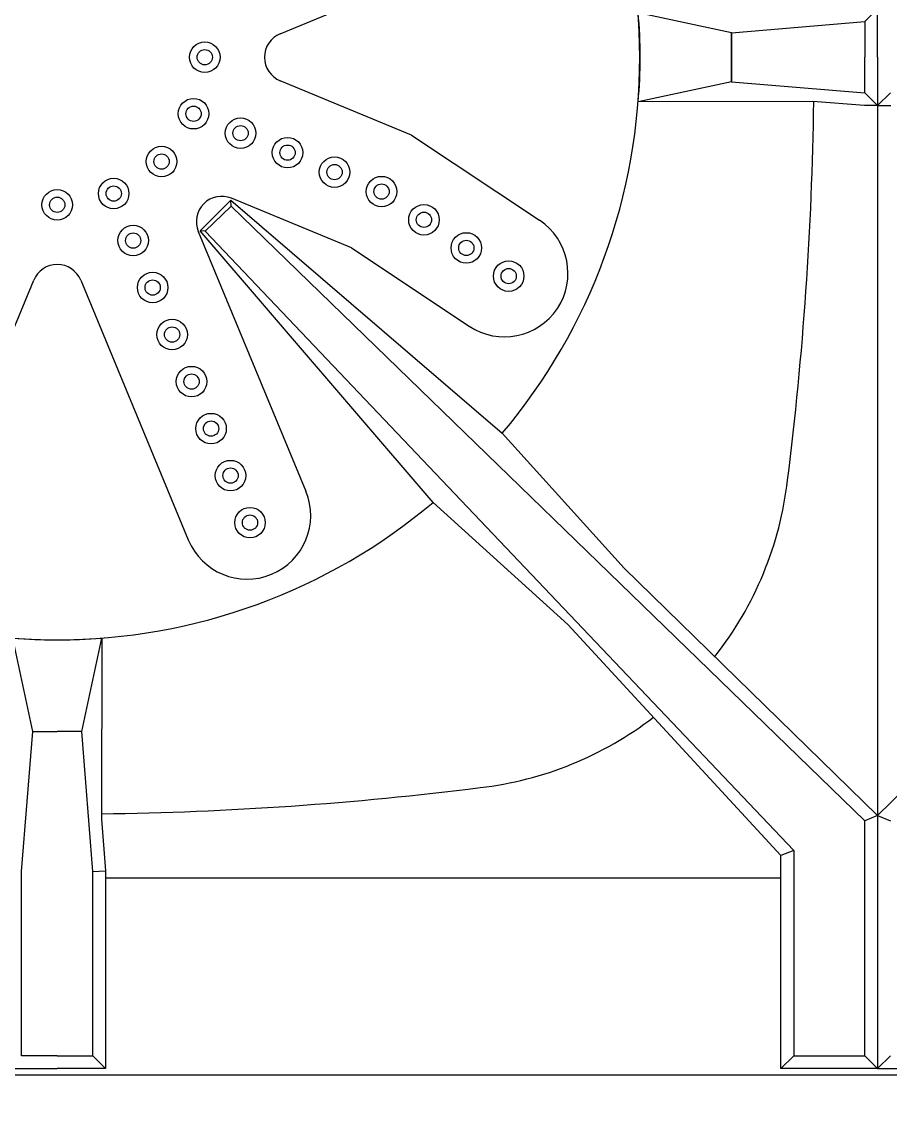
# Model space of a CAD drawing. Header units: metres. Extents: x 95 to 486, y 2972 to 3465.
# Drawn here: x 172.0454 to 172.2161, y 3246.348 to 3246.5606 of the extents above; entities that cross this region are included whole.
import ezdxf

# ---------------------------------------------------------------- set-up
doc = ezdxf.new("R2010")
doc.units = ezdxf.units.M
doc.linetypes.add('ACAD_ISO03W100', pattern=[30, 12, -18])
for name, color, linetype in [('0_HOJA-CARATULA', 7, 'Continuous'), ('E_INOXIGAS', 1, 'Continuous'), ('INOXI', 1, 'Continuous'), ('XX', 2, 'Continuous')]:
    doc.layers.add(name, color=color, linetype=linetype)

# ---------------------------------------------------------------- blocks, each defined once
blk = doc.blocks.new('A$C607D168B')
at = {"color": 8}
for p, q in [((-0.06740703339980048, -0.1468587093704894), (-0.0438160845906399, -0.1566304003164927)), ((-0.04381608459063902, -0.1658691956416058), (-0.09486159530620597, -0.1870129384782544)), ((-0.03424899878151155, -0.1889661839543884), (-0.08529450949707851, -0.2101099267910369)), ((-0.03748787490313354, -0.219089947587932), (-0.02771618395713116, -0.1954989987787696)), ((-0.01532203472683147, -0.2309050238567272), (-0.004619195644347762, -0.2050660845878971)), ((0.004619599680765418, -0.2050660845878971), (0.02576334251741397, -0.2561115953034632)), ((-0.03748787490313354, -0.219089947587932), (-0.05286322018539202, -0.2422159521113283)), ((-0.01532203472683147, -0.2309050238567272), (-0.03204453241851457, -0.2560572757353645))]:
    blk.add_line(p, q, dxfattribs=at)
for centre, radius in [((-0.02899979798179153, -0.1612497979790497), 0.003), ((-0.02899979798179153, -0.1612497979790497), 0.003), ((-0.02899979798179153, -0.1612497979790497), 0.003), ((-0.02899979798179153, -0.1612497979790497), 0.003), ((-0.02899979798179153, -0.1612497979790497), 0.003), ((-0.02899979798179153, -0.1612497979790497), 0.003), ((-0.02899979798179153, -0.1612497979790497), 0.003), ((-0.02899979798179153, -0.1612497979790497), 0.003), ((-0.02899979798179153, -0.1612497979790497), 0.003), ((-0.02899979798179153, -0.1612497979790497), 0.003), ((-0.02899979798179153, -0.1612497979790497), 0.003), ((-0.02899979798179153, -0.1612497979790497), 0.003), ((-0.02899979798179153, -0.1612497979790497), 0.003), ((-0.02899979798179153, -0.1612497979790497), 0.003), ((-0.02899979798179153, -0.1612497979790497), 0.003), ((-0.02899979798179153, -0.1612497979790497), 0.003), ((-0.02899979798179153, -0.1612497979790497), 0.0015), ((-0.02899979798179153, -0.1612497979790497), 0.0015), ((-0.02899979798179153, -0.1612497979790497), 0.0015), ((-0.02899979798179153, -0.1612497979790497), 0.0015), ((-0.02899979798179153, -0.1612497979790497), 0.0015), ((-0.02899979798179153, -0.1612497979790497), 0.0015), ((-0.02899979798179153, -0.1612497979790497), 0.0015), ((-0.02899979798179153, -0.1612497979790497), 0.0015), ((-0.02899979798179153, -0.1612497979790497), 0.0015), ((-0.02899979798179153, -0.1612497979790497), 0.0015), ((-0.02899979798179153, -0.1612497979790497), 0.0015), ((-0.02899979798179153, -0.1612497979790497), 0.0015), ((-0.02899979798179153, -0.1612497979790497), 0.0015), ((-0.02899979798179153, -0.1612497979790497), 0.0015), ((-0.02899979798179153, -0.1612497979790497), 0.0015), ((-0.02899979798179153, -0.1612497979790497), 0.0015), ((-0.02679230442461922, -0.1723476175176373), 0.003), ((-0.02679230442461922, -0.1723476175176373), 0.003), ((-0.02679230442461922, -0.1723476175176373), 0.003), ((-0.02679230442461922, -0.1723476175176373), 0.003), ((-0.02679230442461922, -0.1723476175176373), 0.003), ((-0.02679230442461922, -0.1723476175176373), 0.003), ((-0.02679230442461922, -0.1723476175176373), 0.003), ((-0.02679230442461922, -0.1723476175176373), 0.003), ((-0.02679230442461922, -0.1723476175176373), 0.003), ((-0.02679230442461922, -0.1723476175176373), 0.003), ((-0.02679230442461922, -0.1723476175176373), 0.003), ((-0.02679230442461922, -0.1723476175176373), 0.003), ((-0.02679230442461922, -0.1723476175176373), 0.003), ((-0.02679230442461922, -0.1723476175176373), 0.003), ((-0.02679230442461922, -0.1723476175176373), 0.003), ((-0.02679230442461922, -0.1723476175176373), 0.003), ((-0.02679230442461922, -0.1723476175176373), 0.0015), ((-0.02679230442461922, -0.1723476175176373), 0.0015), ((-0.02679230442461922, -0.1723476175176373), 0.0015), ((-0.02679230442461922, -0.1723476175176373), 0.0015), ((-0.02679230442461922, -0.1723476175176373), 0.0015), ((-0.02679230442461922, -0.1723476175176373), 0.0015), ((-0.02679230442461922, -0.1723476175176373), 0.0015), ((-0.02679230442461922, -0.1723476175176373), 0.0015), ((-0.02679230442461922, -0.1723476175176373), 0.0015), ((-0.02679230442461922, -0.1723476175176373), 0.0015), ((-0.02679230442461922, -0.1723476175176373), 0.0015), ((-0.02679230442461922, -0.1723476175176373), 0.0015), ((-0.02679230442461922, -0.1723476175176373), 0.0015), ((-0.02679230442461922, -0.1723476175176373), 0.0015), ((-0.02679230442461922, -0.1723476175176373), 0.0015), ((-0.02679230442461922, -0.1723476175176373), 0.0015), ((-0.03603109974973151, -0.1761744518412884), 0.003), ((-0.03603109974973151, -0.1761744518412884), 0.003), ((-0.03603109974973151, -0.1761744518412884), 0.003), ((-0.03603109974973151, -0.1761744518412884), 0.003), ((-0.03603109974973151, -0.1761744518412884), 0.003), ((-0.03603109974973151, -0.1761744518412884), 0.003), ((-0.03603109974973151, -0.1761744518412884), 0.003), ((-0.03603109974973151, -0.1761744518412884), 0.003), ((-0.03603109974973151, -0.1761744518412884), 0.003), ((-0.03603109974973151, -0.1761744518412884), 0.003), ((-0.03603109974973151, -0.1761744518412884), 0.003), ((-0.03603109974973151, -0.1761744518412884), 0.003), ((-0.03603109974973151, -0.1761744518412884), 0.003), ((-0.03603109974973151, -0.1761744518412884), 0.003), ((-0.03603109974973151, -0.1761744518412884), 0.003), ((-0.03603109974973151, -0.1761744518412884), 0.003), ((-0.03603109974973151, -0.1761744518412884), 0.0015), ((-0.03603109974973151, -0.1761744518412884), 0.0015), ((-0.03603109974973151, -0.1761744518412884), 0.0015), ((-0.03603109974973151, -0.1761744518412884), 0.0015), ((-0.03603109974973151, -0.1761744518412884), 0.0015), ((-0.03603109974973151, -0.1761744518412884), 0.0015), ((-0.03603109974973151, -0.1761744518412884), 0.0015), ((-0.03603109974973151, -0.1761744518412884), 0.0015), ((-0.03603109974973151, -0.1761744518412884), 0.0015), ((-0.03603109974973151, -0.1761744518412884), 0.0015), ((-0.03603109974973151, -0.1761744518412884), 0.0015), ((-0.03603109974973151, -0.1761744518412884), 0.0015), ((-0.03603109974973151, -0.1761744518412884), 0.0015), ((-0.03603109974973151, -0.1761744518412884), 0.0015), ((-0.03603109974973151, -0.1761744518412884), 0.0015), ((-0.03603109974973151, -0.1761744518412884), 0.0015), ((-0.0452698950748438, -0.1800012861649387), 0.003), ((-0.0452698950748438, -0.1800012861649387), 0.003), ((-0.0452698950748438, -0.1800012861649387), 0.003), ((-0.0452698950748438, -0.1800012861649387), 0.003), ((-0.0452698950748438, -0.1800012861649387), 0.003), ((-0.0452698950748438, -0.1800012861649387), 0.003), ((-0.0452698950748438, -0.1800012861649387), 0.003), ((-0.0452698950748438, -0.1800012861649387), 0.003), ((-0.0452698950748438, -0.1800012861649387), 0.003), ((-0.0452698950748438, -0.1800012861649387), 0.003), ((-0.0452698950748438, -0.1800012861649387), 0.003), ((-0.0452698950748438, -0.1800012861649387), 0.003), ((-0.0452698950748438, -0.1800012861649387), 0.003), ((-0.0452698950748438, -0.1800012861649387), 0.003), ((-0.0452698950748438, -0.1800012861649387), 0.003), ((-0.0452698950748438, -0.1800012861649387), 0.003), ((-0.0452698950748438, -0.1800012861649387), 0.0015), ((-0.0452698950748438, -0.1800012861649387), 0.0015), ((-0.0452698950748438, -0.1800012861649387), 0.0015), ((-0.0452698950748438, -0.1800012861649387), 0.0015), ((-0.0452698950748438, -0.1800012861649387), 0.0015), ((-0.0452698950748438, -0.1800012861649387), 0.0015), ((-0.0452698950748438, -0.1800012861649387), 0.0015), ((-0.0452698950748438, -0.1800012861649387), 0.0015), ((-0.0452698950748438, -0.1800012861649387), 0.0015), ((-0.0452698950748438, -0.1800012861649387), 0.0015), ((-0.0452698950748438, -0.1800012861649387), 0.0015), ((-0.0452698950748438, -0.1800012861649387), 0.0015), ((-0.0452698950748438, -0.1800012861649387), 0.0015), ((-0.0452698950748438, -0.1800012861649387), 0.0015), ((-0.0452698950748438, -0.1800012861649387), 0.0015), ((-0.0452698950748438, -0.1800012861649387), 0.0015), ((-0.02050589463620156, -0.1817558946334596), 0.003), ((-0.02050589463620156, -0.1817558946334596), 0.003), ((-0.02050589463620156, -0.1817558946334596), 0.003), ((-0.02050589463620156, -0.1817558946334596), 0.003), ((-0.02050589463620156, -0.1817558946334596), 0.003), ((-0.02050589463620156, -0.1817558946334596), 0.003), ((-0.02050589463620156, -0.1817558946334596), 0.003), ((-0.02050589463620156, -0.1817558946334596), 0.003), ((-0.02050589463620156, -0.1817558946334596), 0.003), ((-0.02050589463620156, -0.1817558946334596), 0.003), ((-0.02050589463620156, -0.1817558946334596), 0.003), ((-0.02050589463620156, -0.1817558946334596), 0.003), ((-0.02050589463620156, -0.1817558946334596), 0.003), ((-0.02050589463620156, -0.1817558946334596), 0.003), ((-0.02050589463620156, -0.1817558946334596), 0.003), ((-0.02050589463620156, -0.1817558946334596), 0.003), ((-0.02050589463620156, -0.1817558946334596), 0.0015), ((-0.02050589463620156, -0.1817558946334596), 0.0015), ((-0.02050589463620156, -0.1817558946334596), 0.0015), ((-0.02050589463620156, -0.1817558946334596), 0.0015), ((-0.02050589463620156, -0.1817558946334596), 0.0015), ((-0.02050589463620156, -0.1817558946334596), 0.0015), ((-0.02050589463620156, -0.1817558946334596), 0.0015), ((-0.02050589463620156, -0.1817558946334596), 0.0015), ((-0.02050589463620156, -0.1817558946334596), 0.0015), ((-0.02050589463620156, -0.1817558946334596), 0.0015), ((-0.02050589463620156, -0.1817558946334596), 0.0015), ((-0.02050589463620156, -0.1817558946334596), 0.0015), ((-0.02050589463620156, -0.1817558946334596), 0.0015), ((-0.02050589463620156, -0.1817558946334596), 0.0015), ((-0.02050589463620156, -0.1817558946334596), 0.0015), ((-0.02050589463620156, -0.1817558946334596), 0.0015), ((-0.05450869039995698, -0.1838281204885899), 0.003), ((-0.05450869039995698, -0.1838281204885899), 0.003), ((-0.05450869039995698, -0.1838281204885899), 0.003), ((-0.05450869039995698, -0.1838281204885899), 0.003), ((-0.05450869039995698, -0.1838281204885899), 0.003), ((-0.05450869039995698, -0.1838281204885899), 0.003), ((-0.05450869039995698, -0.1838281204885899), 0.003), ((-0.05450869039995698, -0.1838281204885899), 0.003), ((-0.05450869039995698, -0.1838281204885899), 0.003), ((-0.05450869039995698, -0.1838281204885899), 0.003), ((-0.05450869039995698, -0.1838281204885899), 0.003), ((-0.05450869039995698, -0.1838281204885899), 0.003), ((-0.05450869039995698, -0.1838281204885899), 0.003), ((-0.05450869039995698, -0.1838281204885899), 0.003), ((-0.05450869039995698, -0.1838281204885899), 0.003), ((-0.05450869039995698, -0.1838281204885899), 0.003), ((-0.05450869039995698, -0.1838281204885899), 0.0015), ((-0.05450869039995698, -0.1838281204885899), 0.0015), ((-0.05450869039995698, -0.1838281204885899), 0.0015), ((-0.05450869039995698, -0.1838281204885899), 0.0015), ((-0.05450869039995698, -0.1838281204885899), 0.0015), ((-0.05450869039995698, -0.1838281204885899), 0.0015), ((-0.05450869039995698, -0.1838281204885899), 0.0015), ((-0.05450869039995698, -0.1838281204885899), 0.0015), ((-0.05450869039995698, -0.1838281204885899), 0.0015), ((-0.05450869039995698, -0.1838281204885899), 0.0015), ((-0.05450869039995698, -0.1838281204885899), 0.0015), ((-0.05450869039995698, -0.1838281204885899), 0.0015), ((-0.05450869039995698, -0.1838281204885899), 0.0015), ((-0.05450869039995698, -0.1838281204885899), 0.0015), ((-0.05450869039995698, -0.1838281204885899), 0.0015), ((-0.05450869039995698, -0.1838281204885899), 0.0015), ((-0.06374748572507283, -0.1876549548122339), 0.003), ((-0.06374748572507283, -0.1876549548122339), 0.003), ((-0.06374748572507283, -0.1876549548122339), 0.003), ((-0.06374748572507283, -0.1876549548122339), 0.003), ((-0.06374748572507283, -0.1876549548122339), 0.003), ((-0.06374748572507283, -0.1876549548122339), 0.003), ((-0.06374748572507283, -0.1876549548122339), 0.003), ((-0.06374748572507283, -0.1876549548122339), 0.003), ((-0.06374748572507283, -0.1876549548122339), 0.003), ((-0.06374748572507283, -0.1876549548122339), 0.003), ((-0.06374748572507283, -0.1876549548122339), 0.003), ((-0.06374748572507283, -0.1876549548122339), 0.003), ((-0.06374748572507283, -0.1876549548122339), 0.003), ((-0.06374748572507283, -0.1876549548122339), 0.003), ((-0.06374748572507283, -0.1876549548122339), 0.003), ((-0.06374748572507283, -0.1876549548122339), 0.003), ((-0.06374748572507283, -0.1876549548122339), 0.0015), ((-0.06374748572507283, -0.1876549548122339), 0.0015), ((-0.06374748572507283, -0.1876549548122339), 0.0015), ((-0.06374748572507283, -0.1876549548122339), 0.0015), ((-0.06374748572507283, -0.1876549548122339), 0.0015), ((-0.06374748572507283, -0.1876549548122339), 0.0015), ((-0.06374748572507283, -0.1876549548122339), 0.0015), ((-0.06374748572507283, -0.1876549548122339), 0.0015), ((-0.06374748572507283, -0.1876549548122339), 0.0015), ((-0.06374748572507283, -0.1876549548122339), 0.0015), ((-0.06374748572507283, -0.1876549548122339), 0.0015), ((-0.06374748572507283, -0.1876549548122339), 0.0015), ((-0.06374748572507283, -0.1876549548122339), 0.0015), ((-0.06374748572507283, -0.1876549548122339), 0.0015), ((-0.06374748572507283, -0.1876549548122339), 0.0015), ((-0.06374748572507283, -0.1876549548122339), 0.0015), ((-0.01109761752037919, -0.1880423044218773), 0.003), ((-0.01109761752037919, -0.1880423044218773), 0.003), ((-0.01109761752037919, -0.1880423044218773), 0.003), ((-0.01109761752037919, -0.1880423044218773), 0.003), ((-0.01109761752037919, -0.1880423044218773), 0.003), ((-0.01109761752037919, -0.1880423044218773), 0.003), ((-0.01109761752037919, -0.1880423044218773), 0.003), ((-0.01109761752037919, -0.1880423044218773), 0.003), ((-0.01109761752037919, -0.1880423044218773), 0.003), ((-0.01109761752037919, -0.1880423044218773), 0.003), ((-0.01109761752037919, -0.1880423044218773), 0.003), ((-0.01109761752037919, -0.1880423044218773), 0.003), ((-0.01109761752037919, -0.1880423044218773), 0.003), ((-0.01109761752037919, -0.1880423044218773), 0.003), ((-0.01109761752037919, -0.1880423044218773), 0.003), ((-0.01109761752037919, -0.1880423044218773), 0.003), ((-0.01109761752037919, -0.1880423044218773), 0.0015), ((-0.01109761752037919, -0.1880423044218773), 0.0015), ((-0.01109761752037919, -0.1880423044218773), 0.0015), ((-0.01109761752037919, -0.1880423044218773), 0.0015), ((-0.01109761752037919, -0.1880423044218773), 0.0015), ((-0.01109761752037919, -0.1880423044218773), 0.0015), ((-0.01109761752037919, -0.1880423044218773), 0.0015), ((-0.01109761752037919, -0.1880423044218773), 0.0015), ((-0.01109761752037919, -0.1880423044218773), 0.0015), ((-0.01109761752037919, -0.1880423044218773), 0.0015), ((-0.01109761752037919, -0.1880423044218773), 0.0015), ((-0.01109761752037919, -0.1880423044218773), 0.0015), ((-0.01109761752037919, -0.1880423044218773), 0.0015), ((-0.01109761752037919, -0.1880423044218773), 0.0015), ((-0.01109761752037919, -0.1880423044218773), 0.0015), ((-0.01109761752037919, -0.1880423044218773), 0.0015), ((-0.07298628105018601, -0.1914817891358842), 0.003), ((-0.07298628105018601, -0.1914817891358842), 0.003), ((-0.07298628105018601, -0.1914817891358842), 0.003), ((-0.07298628105018601, -0.1914817891358842), 0.003), ((-0.07298628105018601, -0.1914817891358842), 0.003), ((-0.07298628105018601, -0.1914817891358842), 0.003), ((-0.07298628105018601, -0.1914817891358842), 0.003), ((-0.07298628105018601, -0.1914817891358842), 0.003), ((-0.07298628105018601, -0.1914817891358842), 0.003), ((-0.07298628105018601, -0.1914817891358842), 0.003), ((-0.07298628105018601, -0.1914817891358842), 0.003), ((-0.07298628105018601, -0.1914817891358842), 0.003), ((-0.07298628105018601, -0.1914817891358842), 0.003), ((-0.07298628105018601, -0.1914817891358842), 0.003), ((-0.07298628105018601, -0.1914817891358842), 0.003), ((-0.07298628105018601, -0.1914817891358842), 0.003), ((2.020182083839472e-07, -0.1902497979790487), 0.003), ((2.020182083839472e-07, -0.1902497979790487), 0.003), ((2.020182083839472e-07, -0.1902497979790487), 0.003), ((2.020182083839472e-07, -0.1902497979790487), 0.003), ((2.020182083839472e-07, -0.1902497979790487), 0.003), ((2.020182083839472e-07, -0.1902497979790487), 0.003), ((2.020182083839472e-07, -0.1902497979790487), 0.003), ((2.020182083839472e-07, -0.1902497979790487), 0.003), ((2.020182083839472e-07, -0.1902497979790487), 0.003), ((2.020182083839472e-07, -0.1902497979790487), 0.003), ((2.020182083839472e-07, -0.1902497979790487), 0.003), ((2.020182083839472e-07, -0.1902497979790487), 0.003), ((2.020182083839472e-07, -0.1902497979790487), 0.003), ((2.020182083839472e-07, -0.1902497979790487), 0.003), ((2.020182083839472e-07, -0.1902497979790487), 0.003), ((2.020182083839472e-07, -0.1902497979790487), 0.003), ((2.020182083839472e-07, -0.1902497979790487), 0.0015), ((2.020182083839472e-07, -0.1902497979790487), 0.0015), ((2.020182083839472e-07, -0.1902497979790487), 0.0015), ((2.020182083839472e-07, -0.1902497979790487), 0.0015), ((2.020182083839472e-07, -0.1902497979790487), 0.0015), ((2.020182083839472e-07, -0.1902497979790487), 0.0015), ((2.020182083839472e-07, -0.1902497979790487), 0.0015), ((2.020182083839472e-07, -0.1902497979790487), 0.0015), ((2.020182083839472e-07, -0.1902497979790487), 0.0015), ((2.020182083839472e-07, -0.1902497979790487), 0.0015), ((2.020182083839472e-07, -0.1902497979790487), 0.0015), ((2.020182083839472e-07, -0.1902497979790487), 0.0015), ((2.020182083839472e-07, -0.1902497979790487), 0.0015), ((2.020182083839472e-07, -0.1902497979790487), 0.0015), ((2.020182083839472e-07, -0.1902497979790487), 0.0015), ((2.020182083839472e-07, -0.1902497979790487), 0.0015), ((-0.07298628105018601, -0.1914817891358842), 0.0015), ((-0.07298628105018601, -0.1914817891358842), 0.0015), ((-0.07298628105018601, -0.1914817891358842), 0.0015), ((-0.07298628105018601, -0.1914817891358842), 0.0015), ((-0.07298628105018601, -0.1914817891358842), 0.0015), ((-0.07298628105018601, -0.1914817891358842), 0.0015), ((-0.07298628105018601, -0.1914817891358842), 0.0015), ((-0.07298628105018601, -0.1914817891358842), 0.0015), ((-0.07298628105018601, -0.1914817891358842), 0.0015), ((-0.07298628105018601, -0.1914817891358842), 0.0015), ((-0.07298628105018601, -0.1914817891358842), 0.0015), ((-0.07298628105018601, -0.1914817891358842), 0.0015), ((-0.07298628105018601, -0.1914817891358842), 0.0015), ((-0.07298628105018601, -0.1914817891358842), 0.0015), ((-0.07298628105018601, -0.1914817891358842), 0.0015), ((-0.07298628105018601, -0.1914817891358842), 0.0015), ((-0.08222507637530008, -0.1953086234595345), 0.003), ((-0.08222507637530008, -0.1953086234595345), 0.003), ((-0.08222507637529919, -0.1953086234595345), 0.003), ((-0.08222507637529919, -0.1953086234595345), 0.003), ((-0.08222507637529919, -0.1953086234595345), 0.003), ((-0.08222507637529919, -0.1953086234595345), 0.003), ((-0.08222507637529919, -0.1953086234595345), 0.003), ((-0.08222507637530008, -0.1953086234595345), 0.003), ((-0.08222507637530008, -0.1953086234595345), 0.003), ((-0.08222507637529919, -0.1953086234595345), 0.003), ((-0.08222507637530008, -0.1953086234595345), 0.003), ((-0.08222507637530008, -0.1953086234595345), 0.003), ((-0.08222507637529919, -0.1953086234595345), 0.003), ((-0.08222507637530008, -0.1953086234595345), 0.003), ((-0.08222507637530008, -0.1953086234595345), 0.003), ((-0.08222507637530008, -0.1953086234595345), 0.003), ((-0.08222507637530008, -0.1953086234595345), 0.0015), ((-0.08222507637530008, -0.1953086234595345), 0.0015), ((-0.08222507637529919, -0.1953086234595345), 0.0015), ((-0.08222507637529919, -0.1953086234595345), 0.0015), ((-0.08222507637529919, -0.1953086234595345), 0.0015), ((-0.08222507637529919, -0.1953086234595345), 0.0015), ((-0.08222507637529919, -0.1953086234595345), 0.0015), ((-0.08222507637530008, -0.1953086234595345), 0.0015), ((-0.08222507637530008, -0.1953086234595345), 0.0015), ((-0.08222507637529919, -0.1953086234595345), 0.0015), ((-0.08222507637530008, -0.1953086234595345), 0.0015), ((-0.08222507637530008, -0.1953086234595345), 0.0015), ((-0.08222507637529919, -0.1953086234595345), 0.0015), ((-0.08222507637530008, -0.1953086234595345), 0.0015), ((-0.08222507637530008, -0.1953086234595345), 0.0015), ((-0.08222507637530008, -0.1953086234595345), 0.0015), ((-0.01492445184402946, -0.1972810997469896), 0.003), ((-0.01492445184402946, -0.1972810997469896), 0.003), ((-0.01492445184402946, -0.1972810997469896), 0.003), ((-0.01492445184402946, -0.1972810997469896), 0.003), ((-0.01492445184402946, -0.1972810997469896), 0.003), ((-0.01492445184402946, -0.1972810997469896), 0.003), ((-0.01492445184402946, -0.1972810997469896), 0.003), ((-0.01492445184402946, -0.1972810997469896), 0.003), ((-0.01492445184402946, -0.1972810997469896), 0.003), ((-0.01492445184402946, -0.1972810997469896), 0.003), ((-0.01492445184402946, -0.1972810997469896), 0.003), ((-0.01492445184402946, -0.1972810997469896), 0.003), ((-0.01492445184402946, -0.1972810997469896), 0.003), ((-0.01492445184402946, -0.1972810997469896), 0.003), ((-0.01492445184402946, -0.1972810997469896), 0.003), ((-0.01492445184402946, -0.1972810997469896), 0.003), ((-0.09146387170041326, -0.1991354577831848), 0.003), ((-0.09146387170041326, -0.1991354577831848), 0.003), ((-0.09146387170041326, -0.1991354577831848), 0.003), ((-0.09146387170041326, -0.1991354577831848), 0.003), ((-0.09146387170041326, -0.1991354577831848), 0.003), ((-0.09146387170041326, -0.1991354577831848), 0.003), ((-0.09146387170041326, -0.1991354577831848), 0.003), ((-0.09146387170041326, -0.1991354577831848), 0.003), ((-0.09146387170041326, -0.1991354577831848), 0.003), ((-0.09146387170041326, -0.1991354577831848), 0.003), ((-0.09146387170041326, -0.1991354577831848), 0.003), ((-0.09146387170041326, -0.1991354577831848), 0.003), ((-0.09146387170041326, -0.1991354577831848), 0.003), ((-0.09146387170041326, -0.1991354577831848), 0.003), ((-0.09146387170041326, -0.1991354577831848), 0.003), ((-0.09146387170041326, -0.1991354577831848), 0.003), ((-0.09146387170041326, -0.1991354577831848), 0.0015), ((-0.09146387170041326, -0.1991354577831848), 0.0015), ((-0.09146387170041326, -0.1991354577831848), 0.0015), ((-0.09146387170041326, -0.1991354577831848), 0.0015), ((-0.09146387170041326, -0.1991354577831848), 0.0015), ((-0.09146387170041326, -0.1991354577831848), 0.0015), ((-0.09146387170041326, -0.1991354577831848), 0.0015), ((-0.09146387170041326, -0.1991354577831848), 0.0015), ((-0.09146387170041326, -0.1991354577831848), 0.0015), ((-0.09146387170041326, -0.1991354577831848), 0.0015), ((-0.09146387170041326, -0.1991354577831848), 0.0015), ((-0.09146387170041326, -0.1991354577831848), 0.0015), ((-0.09146387170041326, -0.1991354577831848), 0.0015), ((-0.09146387170041326, -0.1991354577831848), 0.0015), ((-0.09146387170041326, -0.1991354577831848), 0.0015), ((-0.09146387170041326, -0.1991354577831848), 0.0015), ((-0.01492445184402946, -0.1972810997469896), 0.0015), ((-0.01492445184402946, -0.1972810997469896), 0.0015), ((-0.01492445184402946, -0.1972810997469896), 0.0015), ((-0.01492445184402946, -0.1972810997469896), 0.0015), ((-0.01492445184402946, -0.1972810997469896), 0.0015), ((-0.01492445184402946, -0.1972810997469896), 0.0015), ((-0.01492445184402946, -0.1972810997469896), 0.0015), ((-0.01492445184402946, -0.1972810997469896), 0.0015), ((-0.01492445184402946, -0.1972810997469896), 0.0015), ((-0.01492445184402946, -0.1972810997469896), 0.0015), ((-0.01492445184402946, -0.1972810997469896), 0.0015), ((-0.01492445184402946, -0.1972810997469896), 0.0015), ((-0.01492445184402946, -0.1972810997469896), 0.0015), ((-0.01492445184402946, -0.1972810997469896), 0.0015), ((-0.01492445184402946, -0.1972810997469896), 0.0015), ((-0.01492445184402946, -0.1972810997469896), 0.0015), ((-0.01875128616768063, -0.2065198950721028), 0.003), ((-0.01875128616768063, -0.2065198950721028), 0.003), ((-0.01875128616768063, -0.2065198950721028), 0.003), ((-0.01875128616768063, -0.2065198950721028), 0.003), ((-0.01875128616768063, -0.2065198950721028), 0.003), ((-0.01875128616768063, -0.2065198950721028), 0.003), ((-0.01875128616768063, -0.2065198950721028), 0.003), ((-0.01875128616768063, -0.2065198950721028), 0.003), ((-0.01875128616768063, -0.2065198950721028), 0.003), ((-0.01875128616768063, -0.2065198950721028), 0.003), ((-0.01875128616768063, -0.2065198950721028), 0.003), ((-0.01875128616768063, -0.2065198950721028), 0.003), ((-0.01875128616768063, -0.2065198950721028), 0.003), ((-0.01875128616768063, -0.2065198950721028), 0.003), ((-0.01875128616768063, -0.2065198950721028), 0.003), ((-0.01875128616768063, -0.2065198950721028), 0.003), ((-0.01875128616768063, -0.2065198950721028), 0.0015), ((-0.01875128616768063, -0.2065198950721028), 0.0015), ((-0.01875128616768063, -0.2065198950721028), 0.0015), ((-0.01875128616768063, -0.2065198950721028), 0.0015), ((-0.01875128616768063, -0.2065198950721028), 0.0015), ((-0.01875128616768063, -0.2065198950721028), 0.0015), ((-0.01875128616768063, -0.2065198950721028), 0.0015), ((-0.01875128616768063, -0.2065198950721028), 0.0015), ((-0.01875128616768063, -0.2065198950721028), 0.0015), ((-0.01875128616768063, -0.2065198950721028), 0.0015), ((-0.01875128616768063, -0.2065198950721028), 0.0015), ((-0.01875128616768063, -0.2065198950721028), 0.0015), ((-0.01875128616768063, -0.2065198950721028), 0.0015), ((-0.01875128616768063, -0.2065198950721028), 0.0015), ((-0.01875128616768063, -0.2065198950721028), 0.0015), ((-0.01875128616768063, -0.2065198950721028), 0.0015), ((-0.02257812049133179, -0.215758690397216), 0.003), ((-0.02257812049133179, -0.215758690397216), 0.003), ((-0.02257812049133268, -0.2157586903972151), 0.003), ((-0.02257812049133268, -0.2157586903972151), 0.003), ((-0.02257812049133268, -0.2157586903972151), 0.003), ((-0.02257812049133268, -0.2157586903972151), 0.003), ((-0.02257812049133268, -0.2157586903972151), 0.003), ((-0.02257812049133179, -0.215758690397216), 0.003), ((-0.02257812049133179, -0.215758690397216), 0.003), ((-0.02257812049133268, -0.2157586903972151), 0.003), ((-0.02257812049133268, -0.2157586903972151), 0.003), ((-0.02257812049133179, -0.215758690397216), 0.003), ((-0.02257812049133179, -0.215758690397216), 0.003), ((-0.02257812049133179, -0.215758690397216), 0.003), ((-0.02257812049133179, -0.215758690397216), 0.003), ((-0.02257812049133179, -0.215758690397216), 0.003), ((-0.02257812049133179, -0.215758690397216), 0.0015), ((-0.02257812049133179, -0.215758690397216), 0.0015), ((-0.02257812049133268, -0.2157586903972151), 0.0015), ((-0.02257812049133268, -0.2157586903972151), 0.0015), ((-0.02257812049133268, -0.2157586903972151), 0.0015), ((-0.02257812049133268, -0.2157586903972151), 0.0015), ((-0.02257812049133268, -0.2157586903972151), 0.0015), ((-0.02257812049133179, -0.215758690397216), 0.0015), ((-0.02257812049133179, -0.215758690397216), 0.0015), ((-0.02257812049133268, -0.2157586903972151), 0.0015), ((-0.02257812049133268, -0.2157586903972151), 0.0015), ((-0.02257812049133179, -0.215758690397216), 0.0015), ((-0.02257812049133179, -0.215758690397216), 0.0015), ((-0.02257812049133179, -0.215758690397216), 0.0015), ((-0.02257812049133179, -0.215758690397216), 0.0015), ((-0.02257812049133179, -0.215758690397216), 0.0015), ((-0.02640495481498206, -0.2249974857223282), 0.003), ((-0.02640495481498206, -0.2249974857223282), 0.003), ((-0.02640495481498206, -0.2249974857223282), 0.003), ((-0.02640495481498206, -0.2249974857223282), 0.003), ((-0.02640495481498206, -0.2249974857223282), 0.003), ((-0.02640495481498206, -0.2249974857223282), 0.003), ((-0.02640495481498206, -0.2249974857223282), 0.003), ((-0.02640495481498206, -0.2249974857223282), 0.003), ((-0.02640495481498206, -0.2249974857223282), 0.003), ((-0.02640495481498206, -0.2249974857223282), 0.003), ((-0.02640495481498206, -0.2249974857223282), 0.003), ((-0.02640495481498206, -0.2249974857223282), 0.003), ((-0.02640495481498206, -0.2249974857223282), 0.003), ((-0.02640495481498206, -0.2249974857223282), 0.003), ((-0.02640495481498206, -0.2249974857223282), 0.003), ((-0.02640495481498206, -0.2249974857223282), 0.003), ((-0.02640495481498206, -0.2249974857223282), 0.0015), ((-0.02640495481498206, -0.2249974857223282), 0.0015), ((-0.02640495481498206, -0.2249974857223282), 0.0015), ((-0.02640495481498206, -0.2249974857223282), 0.0015), ((-0.02640495481498206, -0.2249974857223282), 0.0015), ((-0.02640495481498206, -0.2249974857223282), 0.0015), ((-0.02640495481498206, -0.2249974857223282), 0.0015), ((-0.02640495481498206, -0.2249974857223282), 0.0015), ((-0.02640495481498206, -0.2249974857223282), 0.0015), ((-0.02640495481498206, -0.2249974857223282), 0.0015), ((-0.02640495481498206, -0.2249974857223282), 0.0015), ((-0.02640495481498206, -0.2249974857223282), 0.0015), ((-0.02640495481498206, -0.2249974857223282), 0.0015), ((-0.02640495481498206, -0.2249974857223282), 0.0015), ((-0.02640495481498206, -0.2249974857223282), 0.0015), ((-0.02640495481498206, -0.2249974857223282), 0.0015), ((-0.03194148426459709, -0.2333249608290799), 0.003), ((-0.03194148426459709, -0.2333249608290799), 0.003), ((-0.03194148426459709, -0.2333249608290799), 0.003), ((-0.03194148426459709, -0.2333249608290799), 0.003), ((-0.03194148426459709, -0.2333249608290799), 0.003), ((-0.03194148426459709, -0.2333249608290799), 0.003), ((-0.03194148426459709, -0.2333249608290799), 0.003), ((-0.03194148426459709, -0.2333249608290799), 0.003), ((-0.03194148426459709, -0.2333249608290799), 0.003), ((-0.03194148426459709, -0.2333249608290799), 0.003), ((-0.03194148426459709, -0.2333249608290799), 0.003), ((-0.03194148426459709, -0.2333249608290799), 0.003), ((-0.03194148426459709, -0.2333249608290799), 0.003), ((-0.03194148426459709, -0.2333249608290799), 0.003), ((-0.03194148426459709, -0.2333249608290799), 0.003), ((-0.03194148426459709, -0.2333249608290799), 0.003), ((-0.03194148426459709, -0.2333249608290799), 0.0015), ((-0.03194148426459709, -0.2333249608290799), 0.0015), ((-0.03194148426459709, -0.2333249608290799), 0.0015), ((-0.03194148426459709, -0.2333249608290799), 0.0015), ((-0.03194148426459709, -0.2333249608290799), 0.0015), ((-0.03194148426459709, -0.2333249608290799), 0.0015), ((-0.03194148426459709, -0.2333249608290799), 0.0015), ((-0.03194148426459709, -0.2333249608290799), 0.0015), ((-0.03194148426459709, -0.2333249608290799), 0.0015), ((-0.03194148426459709, -0.2333249608290799), 0.0015), ((-0.03194148426459709, -0.2333249608290799), 0.0015), ((-0.03194148426459709, -0.2333249608290799), 0.0015), ((-0.03194148426459709, -0.2333249608290799), 0.0015), ((-0.03194148426459709, -0.2333249608290799), 0.0015), ((-0.03194148426459709, -0.2333249608290799), 0.0015), ((-0.03194148426459709, -0.2333249608290799), 0.0015), ((-0.03747801371421211, -0.2416524359358307), 0.003), ((-0.03747801371421211, -0.2416524359358307), 0.003), ((-0.03747801371421211, -0.2416524359358307), 0.003), ((-0.03747801371421122, -0.2416524359358307), 0.003), ((-0.03747801371421211, -0.2416524359358307), 0.003), ((-0.03747801371421211, -0.2416524359358307), 0.003), ((-0.03747801371421211, -0.2416524359358307), 0.003), ((-0.03747801371421211, -0.2416524359358307), 0.003), ((-0.03747801371421211, -0.2416524359358307), 0.003), ((-0.03747801371421211, -0.2416524359358307), 0.003), ((-0.03747801371421122, -0.2416524359358307), 0.003), ((-0.03747801371421122, -0.2416524359358307), 0.003), ((-0.03747801371421211, -0.2416524359358307), 0.003), ((-0.03747801371421211, -0.2416524359358307), 0.003), ((-0.03747801371421211, -0.2416524359358307), 0.003), ((-0.03747801371421211, -0.2416524359358307), 0.003), ((-0.03747801371421211, -0.2416524359358307), 0.0015), ((-0.03747801371421211, -0.2416524359358307), 0.0015), ((-0.03747801371421211, -0.2416524359358307), 0.0015), ((-0.03747801371421122, -0.2416524359358307), 0.0015), ((-0.03747801371421211, -0.2416524359358307), 0.0015), ((-0.03747801371421211, -0.2416524359358307), 0.0015), ((-0.03747801371421211, -0.2416524359358307), 0.0015), ((-0.03747801371421211, -0.2416524359358307), 0.0015), ((-0.03747801371421211, -0.2416524359358307), 0.0015), ((-0.03747801371421211, -0.2416524359358307), 0.0015), ((-0.03747801371421122, -0.2416524359358307), 0.0015), ((-0.03747801371421122, -0.2416524359358307), 0.0015), ((-0.03747801371421211, -0.2416524359358307), 0.0015), ((-0.03747801371421211, -0.2416524359358307), 0.0015), ((-0.03747801371421211, -0.2416524359358307), 0.0015), ((-0.03747801371421211, -0.2416524359358307), 0.0015), ((-0.04301454316382625, -0.2499799110425824), 0.003), ((-0.04301454316382625, -0.2499799110425824), 0.003), ((-0.04301454316382625, -0.2499799110425824), 0.003), ((-0.04301454316382625, -0.2499799110425824), 0.003), ((-0.04301454316382625, -0.2499799110425824), 0.003), ((-0.04301454316382625, -0.2499799110425815), 0.003), ((-0.04301454316382625, -0.2499799110425815), 0.003), ((-0.04301454316382625, -0.2499799110425824), 0.003), ((-0.04301454316382625, -0.2499799110425824), 0.003), ((-0.04301454316382625, -0.2499799110425815), 0.003), ((-0.04301454316382625, -0.2499799110425815), 0.003), ((-0.04301454316382625, -0.2499799110425815), 0.003), ((-0.04301454316382625, -0.2499799110425815), 0.003), ((-0.04301454316382625, -0.2499799110425815), 0.003), ((-0.04301454316382625, -0.2499799110425824), 0.003), ((-0.04301454316382625, -0.2499799110425824), 0.003), ((-0.04301454316382625, -0.2499799110425824), 0.0015), ((-0.04301454316382625, -0.2499799110425824), 0.0015), ((-0.04301454316382625, -0.2499799110425824), 0.0015), ((-0.04301454316382625, -0.2499799110425824), 0.0015), ((-0.04301454316382625, -0.2499799110425824), 0.0015), ((-0.04301454316382625, -0.2499799110425815), 0.0015), ((-0.04301454316382625, -0.2499799110425815), 0.0015), ((-0.04301454316382625, -0.2499799110425824), 0.0015), ((-0.04301454316382625, -0.2499799110425824), 0.0015), ((-0.04301454316382625, -0.2499799110425815), 0.0015), ((-0.04301454316382625, -0.2499799110425815), 0.0015), ((-0.04301454316382625, -0.2499799110425815), 0.0015), ((-0.04301454316382625, -0.2499799110425815), 0.0015), ((-0.04301454316382625, -0.2499799110425815), 0.0015), ((-0.04301454316382625, -0.2499799110425824), 0.0015), ((-0.04301454316382625, -0.2499799110425824), 0.0015)]:
    blk.add_circle(centre, radius, dxfattribs=at)
for centre, radius, start, end in [((-0.04572950175246504, -0.1612497979790497), 0.005, 292.4999999999999, 67.49999999998201), ((-0.09007805240164224, -0.1985614326346461), 0.01250000000000006, 112.5, 292.4999999999999), ((-0.03233558161968642, -0.1935855816169445), 0.005, 337.500000000018, 112.5), ((2.020182083839472e-07, -0.2069795017497231), 0.005, 22.49999999999999, 157.500000000018), ((-0.04245387630195374, -0.2491366139233469), 0.01249999999999999, 146.3820169871491, 326.382016987149)]:
    blk.add_arc(centre, radius, start, end, dxfattribs=at)
at = {"layer": 'INOXI', "color": 8}
for p, q in [((-0.1962499999999636, -0.002499999999940883), (-0.1987500000000182, 0)), ((0, 0), (-0.1612499999999955, 0)), ((-0.1490280567700211, 0), (-0.1501005050633921, -0.002499999999940883)), ((0, 0), (-0.009500000000002728, 0)), ((-0.009500000000002728, 0), (-0.009500000000002728, -0.002598935720357076)), ((0, 0), (0.009500000000002728, 0)), ((0, 0), (0.1612499999999955, 0)), ((-0.13250000000005, -0.1564300000000003), (-0.1141643246812691, -0.1524888944725262)), ((-0.13250000000005, -0.1660699999999906), (-0.1141643246812691, -0.1700111055274647)), ((-0.1962499999999636, -0.1682499999999436), (-0.1987500000000182, -0.1707499999999982)), ((-0.03419828780010903, -0.1904985403317596), (-0.03412607917766763, -0.1893638319214688)), ((-0.02924854033176416, -0.1954482878001045), (-0.02811342788220372, -0.1953764832169327)), ((-0.004819999999995161, -0.2937499999999318), (-0.008761105527469226, -0.2754143246812646)), ((-0.008695120739275808, -0.3097477708525957), (-0.008761105527469226, -0.2754143246812646)), ((0.004819999999995161, -0.2937499999999318), (0.008761105527469226, -0.2754143246812646)), ((-0.1962499999999636, -0.30600000000004), (-0.1987500000000182, -0.3034999999999854)), ((-0.1558994949366479, -0.30600000000004), (-0.1568972826512436, -0.3034999999999854)), ((-0.009500000000002728, -0.3199010642795201), (-0.008695120739275808, -0.3097477708525957)), ((-0.1962499999999636, -0.3199999999999363), (-0.1987500000000182, -0.3224999999999909)), ((-0.1490280567700211, -0.3224999999999909), (-0.1501005050633921, -0.3199999999999363)), ((-0.009500000000002728, -0.3224999999999909), (-0.009500000000002728, -0.3199010642795201)), ((0, -0.3224999999999909), (-0.1612499999999955, -0.3224999999999909)), ((0, -0.3224999999999909), (-0.009500000000002728, -0.3224999999999909)), ((0, -0.3224999999999909), (0.009500000000002728, -0.3224999999999909)), ((0, -0.3224999999999909), (0.1612499999999955, -0.3224999999999909))]:
    blk.add_line(p, q, dxfattribs=at)
at = {"layer": 'INOXI', "color": 8, "linetype": 'ACAD_ISO03W100'}
for p, q in [((-0.009500000000002728, 0), (-0.007000000000061846, -0.002499999999940883)), ((-0.1599999999999682, -0.1682499999999436), (-0.159901064279552, -0.1707499999999982)), ((-0.009500000000002728, -0.3224999999999909), (-0.007000000000061846, -0.3199999999999363)), ((0.009500000000002728, -0.3224999999999909), (0.006999999999948159, -0.3199999999999363))]:
    blk.add_line(p, q, dxfattribs=at)
at = {"layer": 'INOXI', "color": 9}
for p in [(-0.004819999999995161, -0.2937499999999318), (0.004819999999995161, -0.2937499999999318)]:
    blk.add_line(p, (0, -0.2937499999999318), dxfattribs=at)
at = {"layer": 'INOXI', "color": 8}
for points in [[(-0.03412607917778132, -0.1331361680785221), (-0.02811342788231741, -0.1271235167830582), (-0.07390626775566034, -0.07379650615075661), (-0.1004380503876519, -0.04983995541533659), (-0.1490280567701348, 0), (-0.1987500000001319, 0), (-0.1987500000001319, -0.01900000000000546), (-0.1568972826513573, -0.01900000000000546), (-0.1114717286906171, -0.06088041445366343), (-0.08749538290487635, -0.08739332819345691), (-0.03412607917778132, -0.1331361680785221)], [(-0.1141643246813828, -0.1524888944725262), (-0.1497477708527413, -0.1525548792607196), (-0.1599010642796657, -0.1517499999999927), (-0.1987500000001319, -0.1517499999999927), (-0.1987500000001319, -0.1612499999999955)], [(-0.1141643246813828, -0.1700111055274647), (-0.1497477708527413, -0.1699451207392713), (-0.1599010642796657, -0.1707499999999982), (-0.1987500000001319, -0.1707499999999982), (-0.1987500000001319, -0.1612499999999955)], [(-0.1612500000001091, -0.1707499999999982), (-0.1612500000001091, -0.3034999999999854)], [(-0.03412607917778132, -0.1893638319214688), (-0.02811342788231741, -0.1953764832169327), (-0.07390626775566034, -0.2487034938492343), (-0.1004380503876519, -0.2726600445846543), (-0.1490280567701348, -0.3224999999999909), (-0.1987500000001319, -0.3224999999999909), (-0.1987500000001319, -0.3034999999999854), (-0.1568972826513573, -0.3034999999999854), (-0.1114717286906171, -0.2616195855463275), (-0.08749538290487635, -0.2351066718066477), (-0.03412607917778132, -0.1893638319214688)], [(-0.007000000000061846, -0.32000000000005), (-1.13686837721616e-13, -0.32000000000005)], [(0.006999999999948159, -0.32000000000005), (-1.13686837721616e-13, -0.32000000000005)]]:
    blk.add_lwpolyline(points, dxfattribs=at)
at = {"layer": 'INOXI', "color": 9}
for points in [[(-0.1962500000000773, -0.1612499999999955), (-0.1962500000000773, -0.1542500000000473), (-0.1600000000000819, -0.1542500000000473), (-0.13250000000005, -0.1564300000000003), (-0.13250000000005, -0.1612499999999955)], [(-0.1962500000000773, -0.1612499999999955), (-0.1962500000000773, -0.1682500000000573), (-0.1600000000000819, -0.1682500000000573), (-0.13250000000005, -0.1660699999999906), (-0.13250000000005, -0.1612499999999955)], [(-0.1962500000000773, -0.32000000000005), (-0.1501005050635058, -0.32000000000005), (-0.02924854033187785, -0.1954482878001045), (-0.03418906781473652, -0.1903536546568603), (-0.1558994949366479, -0.30600000000004), (-0.1962500000000773, -0.30600000000004), (-0.1962500000000773, -0.32000000000005), (-0.1962500000000773, -0.32000000000005)], [(-1.13686837721616e-13, -0.2937500000000455), (-0.004820000000108848, -0.2937500000000455), (-0.007000000000061846, -0.32000000000005), (-1.13686837721616e-13, -0.32000000000005)], [(-1.13686837721616e-13, -0.2937500000000455), (-0.004820000000108848, -0.2937500000000455), (-0.007000000000061846, -0.32000000000005), (-0.007000000000061846, -0.32000000000005)], [(-1.13686837721616e-13, -0.2937500000000455), (0.004819999999881475, -0.2937500000000455), (0.006999999999948159, -0.32000000000005), (-1.13686837721616e-13, -0.32000000000005)], [(-1.13686837721616e-13, -0.2937500000000455), (0.004819999999881475, -0.2937500000000455), (0.006999999999948159, -0.32000000000005), (0.006999999999948159, -0.32000000000005)]]:
    blk.add_lwpolyline(points, dxfattribs=at)
at = {"layer": 'INOXI', "color": 8}
for centre, radius, start, end in [((0, -0.1612499999999955), 0.1145, 139.8315927053683, 180), ((0, -0.1612499999999955), 0.114499999999998, 175.6116551413722, 180), ((0, -0.1612499999999955), 0.114499999999998, 180, 184.3883448586278), ((0, -0.1612499999999955), 0.1145, 180, 220.1684072946317), ((0.5169999999999391, -0.1612335606749866), 0.6657500000000001, 180.7499240688729, 187.1729403872475), ((-0.07524218602145538, -0.2364874011416305), 0.06875000000000002, 186.5772487141541, 217.6009499427173), ((0, -0.1612499999999955), 0.1145, 229.7991073469501, 270), ((0, -0.1612499999999955), 0.1145, 270, 310.2008926530499), ((0, -0.1834901280413987), 0.09234075426353465, 264.5557023357863, 270), ((0, -0.1834901280413987), 0.09234075426353465, 270, 275.4442976642137), ((-0.07523740114163502, -0.2364921860213371), 0.06875, 231.7418147946152, 263.4227512858394), ((1.643932500883238e-05, 0.3557500000000573), 0.6657500000000001, 262.8270596127524, 269.2489136179951)]:
    blk.add_arc(centre, radius, start, end, dxfattribs=at)
blk = doc.blocks.new('A-800-2H')
at = {"color": 81}
blk.add_line((9.059419880941277e-14, 0), (9.059419880941277e-14, -0.7799999999997456), dxfattribs=at)
at = {"layer": 'XX', "color": 81, "ltscale": 0.5}
for p in [(0.1999995432381012, -0.05499999999956184), (0.2000000000000908, -0.3774999999995527)]:
    blk.add_blockref('A$C607D168B', p, dxfattribs=at)

msp = doc.modelspace()

# ---------------------------------------------------------------- linework, layer by layer
at = {"layer": '0_HOJA-CARATULA'}
msp.add_circle((196.2281139537866, 3222.458912030291), 101.1095342882189, dxfattribs=at)

# ---------------------------------------------------------------- block references
at = {"layer": 'E_INOXIGAS', "rotation": 90}
msp.add_blockref('A-800-2H', (171.8361088607143, 3246.353620694815), dxfattribs=at)

doc.saveas('drawing.dxf')
